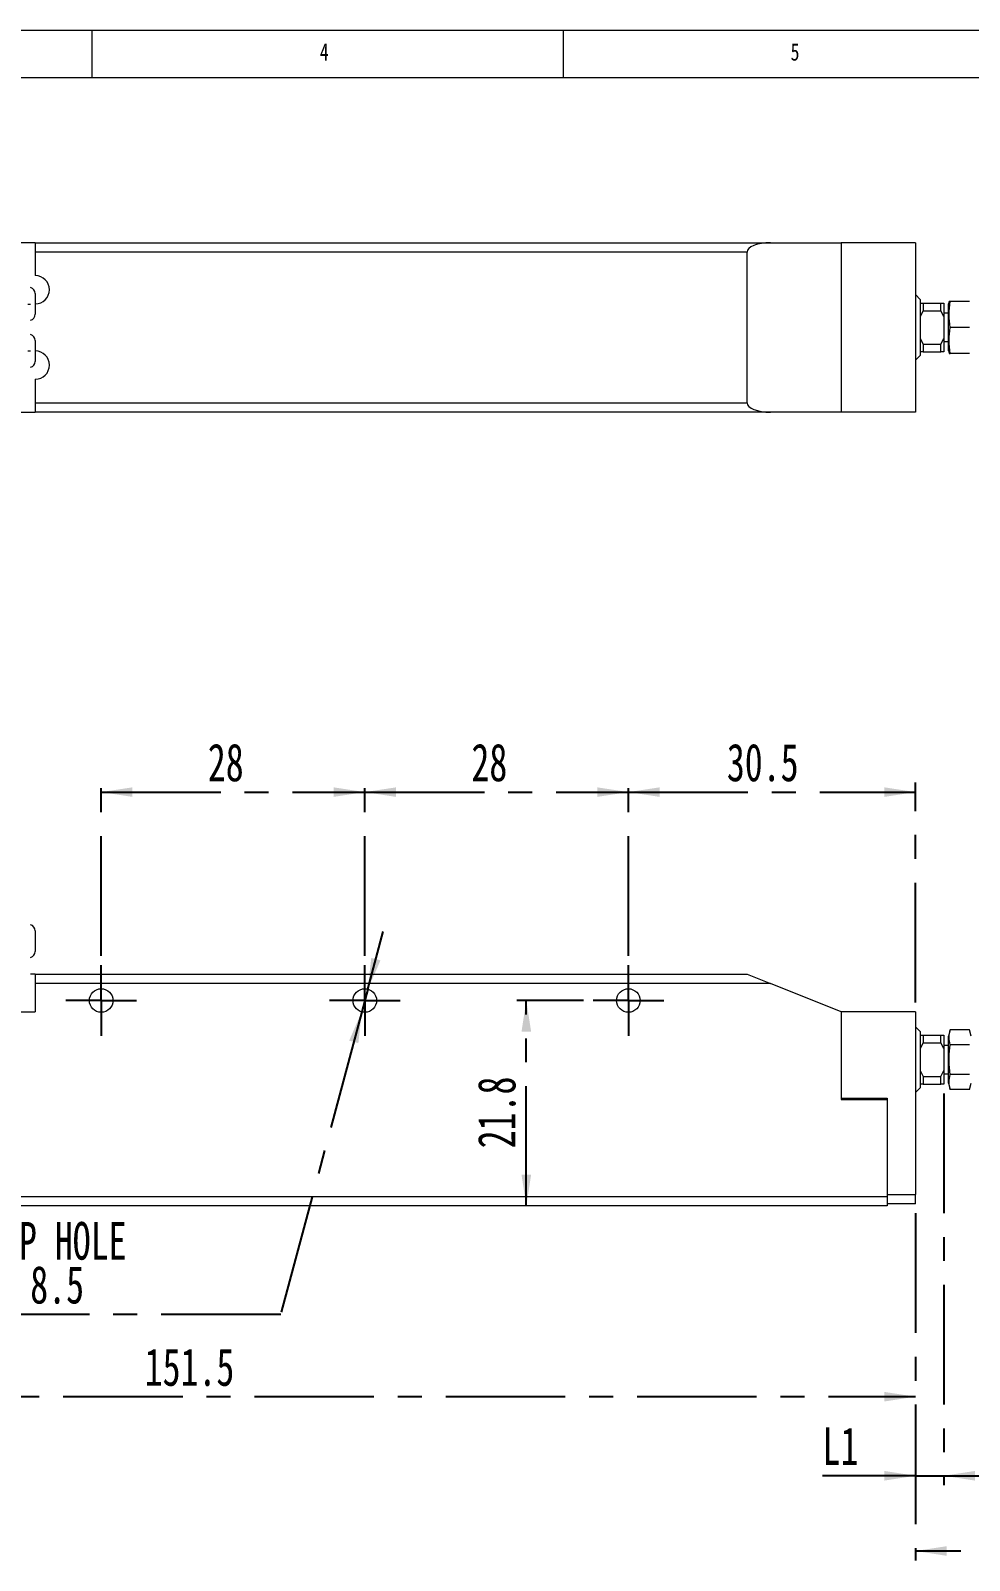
# Paper-space layout '시트2-ENG' of a CAD drawing. Header units: millimetres. Extents: x 5 to 415, y 5 to 292.
# Drawn here: x 153.4 to 253.2, y 129.6 to 292 of the extents above; entities that cross this region are included whole.
import ezdxf

# ---------------------------------------------------------------- set-up
doc = ezdxf.new("R2010")
doc.units = ezdxf.units.MM
doc.linetypes.add('CENTERX2', pattern=[20.32, 12.7, -2.54, 2.54, -2.54])
doc.layers.add('CENTER_LINE', color=7, linetype='CENTERX2')
doc.styles.add('SLDTEXTSTYLE0', font='TXT', dxfattribs={"width": 0.7})
doc.styles.add('SLDTEXTSTYLE3', font='TXT', dxfattribs={"width": 0.75})
doc.dimstyles.new('SLDDIMSTYLE0', dxfattribs={"dimtxt": 4, "dimasz": 3.302, "dimexe": 0, "dimexo": 0.0625, "dimgap": 1, "dimtad": 1, "dimrnd": 1e-09, "dimzin": 12, "dimdsep": 46, "dimtxsty": 'SLDTEXTSTYLE0', "dimsah": 1, "dimcen": 0.09, "dimadec": 0, "dimazin": 3, "dimtfac": 1, "dimtofl": 0, "dimtmove": 0, "dimatfit": 3, "dimfxl": 1, "dimfrac": 2, "dimtolj": 1, "dimtzin": 12, "dimarcsym": 0})
doc.dimstyles.new('SLDDIMSTYLE1', dxfattribs={"dimtxt": 4, "dimasz": 3.302, "dimexe": 0, "dimexo": 0.0625, "dimgap": 1, "dimtad": 1, "dimrnd": 1e-09, "dimzin": 12, "dimdsep": 46, "dimtxsty": 'SLDTEXTSTYLE0', "dimsah": 1, "dimcen": 0.09, "dimadec": 0, "dimazin": 3, "dimtfac": 1, "dimtmove": 0, "dimatfit": 0, "dimfxl": 1, "dimfrac": 2, "dimtolj": 1, "dimtzin": 12, "dimarcsym": 0})
doc.dimstyles.new('SLDDIMSTYLE5', dxfattribs={"dimtxt": 4, "dimasz": 3.302, "dimexe": 0, "dimexo": 0.0625, "dimgap": 1, "dimtad": 0, "dimtih": 1, "dimtoh": 1, "dimrnd": 1e-09, "dimzin": 12, "dimdsep": 46, "dimtxsty": 'SLDTEXTSTYLE0', "dimsah": 1, "dimcen": 0, "dimadec": 0, "dimazin": 3, "dimtfac": 1, "dimtmove": 0, "dimatfit": 3, "dimfxl": 1, "dimfrac": 2, "dimtolj": 1, "dimtzin": 12, "dimarcsym": 0})

# ---------------------------------------------------------------- blocks, each defined once
blk = doc.blocks.new('_D_33')
at = {"layer": 'CENTER_LINE'}
for p, q in [((292.89, 181.73), (292.89, 129.55)), ((247.44, 166.41), (247.44, 129.55)), ((292.89, 130.55), (247.44, 130.55))]:
    blk.add_line(p, q, dxfattribs=at)
for points in [[(247.44, 130.55), (250.75, 130.04), (250.75, 131.06)], [(292.89, 130.55), (289.58, 131.06), (289.58, 130.04)]]:
    blk.add_solid(points, dxfattribs=at)
at = {"layer": 'CENTER_LINE', "insert": (267.56, 135.71), "char_height": 4, "attachment_point": 1, "style": 'SLDTEXTSTYLE0'}
blk.add_mtext('L2', dxfattribs=at)
blk = doc.blocks.new('_D_39')
at = {"layer": 'CENTER_LINE'}
for p, q in [((160.94, 193.76), (160.94, 212.14)), ((188.94, 193.76), (188.94, 212.14)), ((160.94, 211.14), (188.94, 211.14))]:
    blk.add_line(p, q, dxfattribs=at)
for points in [[(160.94, 211.14), (164.25, 210.63), (164.25, 211.64)], [(188.94, 211.14), (185.64, 211.64), (185.64, 210.63)]]:
    blk.add_solid(points, dxfattribs=at)
at = {"layer": 'CENTER_LINE', "insert": (172.27, 216.29), "char_height": 4, "attachment_point": 1, "style": 'SLDTEXTSTYLE0'}
blk.add_mtext('28', dxfattribs=at)
blk = doc.blocks.new('_D_40')
at = {"layer": 'CENTER_LINE'}
for p, q in [((188.94, 193.76), (188.94, 212.14)), ((216.94, 193.76), (216.94, 212.14)), ((188.94, 211.14), (216.94, 211.14))]:
    blk.add_line(p, q, dxfattribs=at)
for points in [[(188.94, 211.14), (192.25, 210.63), (192.25, 211.64)], [(216.94, 211.14), (213.64, 211.64), (213.64, 210.63)]]:
    blk.add_solid(points, dxfattribs=at)
at = {"layer": 'CENTER_LINE', "insert": (200.27, 216.29), "char_height": 4, "attachment_point": 1, "style": 'SLDTEXTSTYLE0'}
blk.add_mtext('28', dxfattribs=at)
blk = doc.blocks.new('_D_41')
at = {"layer": 'CENTER_LINE'}
for p, q in [((216.94, 193.76), (216.94, 212.14)), ((247.44, 188.81), (247.44, 212.14)), ((216.94, 211.14), (247.44, 211.14))]:
    blk.add_line(p, q, dxfattribs=at)
for points in [[(216.94, 211.14), (220.25, 210.63), (220.25, 211.64)], [(247.44, 211.14), (244.14, 211.64), (244.14, 210.63)]]:
    blk.add_solid(points, dxfattribs=at)
at = {"layer": 'CENTER_LINE', "insert": (227.4, 216.29), "char_height": 4, "attachment_point": 1, "style": 'SLDTEXTSTYLE0'}
blk.add_mtext('30.5', dxfattribs=at)
blk = doc.blocks.new('_D_42')
at = {"layer": 'CENTER_LINE'}
for p, q in [((212.19, 189.01), (205.1, 189.01)), ((206.1, 167.21), (206.1, 189.01))]:
    blk.add_line(p, q, dxfattribs=at)
for points in [[(206.1, 189.01), (205.59, 185.7), (206.61, 185.7)], [(206.1, 167.21), (206.61, 170.51), (205.59, 170.51)]]:
    blk.add_solid(points, dxfattribs=at)
at = {"layer": 'CENTER_LINE', "insert": (200.94, 173.31), "char_height": 4, "attachment_point": 1, "rotation": 90, "style": 'SLDTEXTSTYLE0'}
blk.add_mtext('21.8', dxfattribs=at)
blk = doc.blocks.new('_D_46')
at = {"layer": 'CENTER_LINE'}
for p, q in [((95.94, 177.61), (95.94, 145.94)), ((247.44, 166.41), (247.44, 145.94)), ((95.94, 146.94), (247.44, 146.94))]:
    blk.add_line(p, q, dxfattribs=at)
for points in [[(95.94, 146.94), (99.25, 146.43), (99.25, 147.44)], [(247.44, 146.94), (244.14, 147.44), (244.14, 146.43)]]:
    blk.add_solid(points, dxfattribs=at)
at = {"layer": 'CENTER_LINE', "insert": (165.56, 152.09), "char_height": 4, "attachment_point": 1, "style": 'SLDTEXTSTYLE0'}
blk.add_mtext('151.5', dxfattribs=at)
blk = doc.blocks.new('_D_48')
at = {"layer": 'CENTER_LINE'}
for p, q in [((250.44, 179.13), (250.44, 137.54)), ((247.44, 166.41), (247.44, 137.54)), ((247.44, 138.54), (237.57, 138.54)), ((247.44, 138.54), (250.44, 138.54)), ((250.44, 138.54), (256.79, 138.54))]:
    blk.add_line(p, q, dxfattribs=at)
for points in [[(247.44, 138.54), (244.14, 139.05), (244.14, 138.03)], [(250.44, 138.54), (253.75, 138.03), (253.75, 139.05)]]:
    blk.add_solid(points, dxfattribs=at)
at = {"layer": 'CENTER_LINE', "insert": (237.57, 143.7), "char_height": 4, "attachment_point": 1, "style": 'SLDTEXTSTYLE0'}
blk.add_mtext('L1', dxfattribs=at)
blk = doc.blocks.new('_D_49')
at = {"layer": 'CENTER_LINE'}
for p, q in [((189.27, 190.21), (190.91, 196.35)), ((189.27, 190.21), (188.62, 187.8)), ((188.62, 187.8), (180.01, 155.68)), ((180.01, 155.68), (129.35, 155.68))]:
    blk.add_line(p, q, dxfattribs=at)
for points in [[(189.27, 190.21), (190.61, 193.27), (189.63, 193.53)], [(188.62, 187.8), (187.28, 184.74), (188.26, 184.48)]]:
    blk.add_solid(points, dxfattribs=at)
at = {"layer": 'CENTER_LINE', "char_height": 4, "attachment_point": 1, "style": 'SLDTEXTSTYLE0'}
for s, insert in [('3-M3X0.5P TAP HOLE', (129.35, 165.49)), ('DEPTH 8.5', (141.98, 160.83))]:
    blk.add_mtext(s, dxfattribs=dict(at, insert=insert))
blk = doc.blocks.new('SW_CENTERMARKSYMBOL_12')
at = {"layer": 'CENTER_LINE', "color": 0}
for p, q in [((0, 2.5), (0, 3.75)), ((0, 0), (0, 2.5)), ((-2.5, 0), (-3.75, 0)), ((0, 0), (-2.5, 0)), ((0, 0), (0, -2.5)), ((0, 0), (2.5, 0)), ((2.5, 0), (3.75, 0)), ((0, -2.5), (0, -3.75))]:
    blk.add_line(p, q, dxfattribs=at)
blk = doc.blocks.new('SW_CENTERMARKSYMBOL_13')
at = {"layer": 'CENTER_LINE', "color": 0}
for p, q in [((0, 2.5), (0, 3.75)), ((0, 0), (0, 2.5)), ((-2.5, 0), (-3.75, 0)), ((0, 0), (-2.5, 0)), ((0, 0), (0, -2.5)), ((0, 0), (2.5, 0)), ((2.5, 0), (3.75, 0)), ((0, -2.5), (0, -3.75))]:
    blk.add_line(p, q, dxfattribs=at)
blk = doc.blocks.new('SW_CENTERMARKSYMBOL_14')
at = {"layer": 'CENTER_LINE', "color": 0}
for p, q in [((0, 2.5), (0, 3.75)), ((0, 0), (0, 2.5)), ((-2.5, 0), (-3.75, 0)), ((0, 0), (-2.5, 0)), ((0, 0), (0, -2.5)), ((0, 0), (2.5, 0)), ((2.5, 0), (3.75, 0)), ((0, -2.5), (0, -3.75))]:
    blk.add_line(p, q, dxfattribs=at)

psp = doc.layouts.new('시트2-ENG')

# ---------------------------------------------------------------- linework, layer by layer
at = {"color": 7, "linetype": 'Continuous', "lineweight": 18}
for p, q in [((415, 292), (5, 292)), ((160, 287), (160, 292)), ((210, 292), (210, 287)), ((410.25, 287), (10, 287)), ((153.944, 269.479), (110.744, 269.479)), ((153.944, 269.479), (232.044, 269.479)), ((153.944, 269.479), (153.944, 268.479)), ((229.544, 268.479), (153.944, 268.479)), ((153.944, 268.479), (153.944, 265.979)), ((229.544, 252.479), (229.544, 268.479)), ((232.044, 269.479), (239.544, 269.479)), ((239.544, 269.479), (239.544, 251.479)), ((247.444, 269.479), (239.544, 269.479)), ((247.444, 269.479), (247.444, 251.479)), ((153.944, 264.079), (153.944, 261.879)), ((247.944, 263.459), (247.444, 263.959)), ((247.944, 263.459), (247.944, 257.499)), ((251.011, 263.229), (250.944, 262.979)), ((253.163, 263.229), (251.125, 263.229)), ((247.944, 263.073), (248.245, 263.073)), ((248.245, 262.251), (247.944, 261.638)), ((248.245, 263.073), (248.245, 262.251)), ((248.245, 263.073), (250.144, 263.073)), ((248.245, 262.251), (250.144, 262.251)), ((250.144, 262.251), (250.144, 263.073)), ((250.144, 263.073), (250.444, 263.073)), ((250.444, 261.64), (250.144, 262.251)), ((250.444, 263.073), (250.444, 261.64)), ((250.944, 261.979), (250.444, 261.979)), ((250.444, 261.64), (250.444, 259.305)), ((250.944, 257.979), (250.944, 262.979)), ((253.163, 260.479), (251.125, 260.479)), ((153.944, 259.079), (153.944, 256.879)), ((247.944, 259.305), (248.244, 258.694)), ((248.244, 258.694), (250.144, 258.694)), ((248.244, 258.694), (248.244, 257.873)), ((250.144, 258.694), (250.444, 259.305)), ((250.144, 257.873), (250.144, 258.694)), ((250.444, 259.305), (250.444, 257.873)), ((250.444, 258.979), (250.944, 258.979)), ((247.444, 256.999), (247.944, 257.499)), ((248.244, 257.873), (247.944, 257.873)), ((248.244, 257.873), (250.144, 257.873)), ((250.444, 257.873), (250.144, 257.873)), ((250.944, 257.979), (251.011, 257.729)), ((253.163, 257.729), (251.125, 257.729)), ((153.944, 254.979), (153.944, 252.479)), ((153.944, 252.479), (229.544, 252.479)), ((153.944, 252.479), (153.944, 251.479)), ((110.744, 251.479), (153.944, 251.479)), ((232.044, 251.479), (153.944, 251.479)), ((239.544, 251.479), (232.044, 251.479)), ((247.444, 251.479), (239.544, 251.479)), ((153.944, 196.409), (153.944, 195.309)), ((153.944, 195.309), (153.944, 194.209)), ((153.944, 191.806), (153.444, 191.806)), ((153.944, 191.806), (153.944, 190.806)), ((153.944, 191.806), (229.544, 191.806)), ((229.544, 191.806), (232.044, 190.806)), ((153.944, 190.806), (153.944, 187.806)), ((232.044, 190.806), (153.944, 190.806)), ((239.544, 187.806), (232.044, 190.806)), ((110.744, 187.806), (153.944, 187.806)), ((239.544, 187.809), (239.544, 178.639)), ((247.444, 187.809), (239.544, 187.809)), ((239.544, 187.806), (239.544, 178.506)), ((247.444, 187.809), (247.444, 168.409)), ((247.944, 185.706), (247.444, 186.206)), ((247.944, 185.706), (247.944, 179.746)), ((247.944, 185.326), (248.244, 185.326)), ((248.244, 185.326), (248.244, 184.505)), ((248.244, 185.326), (250.144, 185.326)), ((250.144, 184.505), (250.144, 185.326)), ((250.144, 185.326), (250.444, 185.326)), ((250.444, 185.326), (250.444, 183.893)), ((251.125, 185.902), (250.944, 185.226)), ((250.944, 182.726), (250.944, 185.226)), ((253.163, 185.902), (251.125, 185.902)), ((253.344, 185.226), (253.163, 185.902)), ((248.244, 184.505), (247.944, 183.894)), ((248.244, 184.505), (250.144, 184.505)), ((250.444, 183.893), (250.144, 184.505)), ((250.944, 184.226), (250.444, 184.226)), ((250.444, 183.893), (250.444, 181.559)), ((253.163, 184.314), (251.125, 184.314)), ((250.944, 180.226), (250.944, 182.726)), ((247.944, 181.559), (248.244, 180.948)), ((248.244, 180.948), (250.144, 180.948)), ((248.244, 180.948), (248.244, 180.126)), ((250.144, 180.948), (250.444, 181.559)), ((250.144, 180.126), (250.144, 180.948)), ((250.444, 181.559), (250.444, 180.126)), ((250.444, 181.226), (250.944, 181.226)), ((253.163, 181.139), (251.125, 181.139)), ((247.444, 179.246), (247.944, 179.746)), ((248.244, 180.126), (247.944, 180.126)), ((248.244, 180.126), (250.144, 180.126)), ((250.444, 180.126), (250.144, 180.126)), ((250.944, 180.226), (251.125, 179.551)), ((253.163, 179.551), (251.125, 179.551)), ((253.163, 179.551), (253.344, 180.226)), ((239.544, 178.639), (244.444, 178.639)), ((239.544, 178.506), (244.444, 178.506)), ((244.444, 178.639), (244.444, 168.409)), ((244.444, 178.506), (244.444, 168.206)), ((110.744, 168.206), (244.444, 168.206)), ((244.444, 168.409), (247.444, 168.409)), ((244.444, 168.206), (244.444, 167.206)), ((247.444, 167.409), (244.444, 167.409)), ((247.444, 167.409), (247.444, 168.409)), ((244.444, 167.206), (110.744, 167.206))]:
    psp.add_line(p, q, dxfattribs=at)
for centre in [(160.944, 189.006), (188.944, 189.006), (216.944, 189.006)]:
    psp.add_circle(centre, 1.25, dxfattribs=at)
for centre, radius, start, end in [((153.944, 264.479), 1.5, 270, 90), ((153.294, 264.079), 0.65, 0, 76.65764), ((153.294, 261.879), 0.65, 283.34236, 0), ((153.294, 259.079), 0.65, 0, 76.65764), ((153.294, 256.879), 0.65, 283.34236, 0), ((153.944, 256.479), 1.5, 270, 90), ((153.294, 196.409), 0.65, 0, 76.65764), ((153.294, 194.209), 0.65, 283.34236, 0)]:
    psp.add_arc(centre, radius, start, end, dxfattribs=at)
for centre, start_param, end_param in [((232.044, 268.479), 1.5707963, 3.1415927), ((232.044, 252.479), 3.1415927, 4.712389)]:
    psp.add_ellipse(centre, major_axis=(2.5, 0), ratio=0.4, start_param=start_param, end_param=end_param, dxfattribs=at)
for points, knots in [([(251.125, 263.229), (251.063, 263.229), (250.991, 263.229), (251.019, 263.229), (251.023, 263.229)], [0, 0, 0, 0, 0.8669334, 1, 1, 1, 1]), ([(251.125, 260.479), (251.069, 260.932), (250.954, 261.849), (251.068, 262.766), (251.125, 263.229)], [0, 0, 0, 0, 0.4952157, 1, 1, 1, 1]), ([(153.152, 262.959), (153.246, 262.959), (153.414, 262.957), (153.435, 262.957), (153.444, 262.957)], [0, 0, 0, 0, 0.557568, 1, 1, 1, 1]), ([(251.125, 257.729), (251.069, 258.182), (250.954, 259.099), (251.068, 260.016), (251.125, 260.479)], [0, 0, 0, 0, 0.4952157, 1, 1, 1, 1]), ([(153.152, 257.998), (153.246, 257.999), (153.414, 258), (153.435, 258), (153.444, 258)], [0, 0, 0, 0, 0.55756799, 1, 1, 1, 1]), ([(251.022, 257.729), (251.019, 257.729), (250.99, 257.729), (251.062, 257.729), (251.125, 257.729)], [0, 0, 0, 0, 0.119834, 1, 1, 1, 1]), ([(251.125, 184.314), (251.069, 184.576), (250.954, 185.105), (251.068, 185.634), (251.125, 185.902)], [0, 0, 0, 0, 0.4952157, 1, 1, 1, 1]), ([(251.125, 181.139), (251.109, 181.272), (251.034, 181.862), (250.976, 182.927), (251.075, 183.849), (251.125, 184.314)], [0, 0, 0, 0, 0.1269715, 0.560077, 1, 1, 1, 1]), ([(251.125, 179.551), (251.069, 179.813), (250.954, 180.342), (251.068, 180.871), (251.125, 181.139)], [0, 0, 0, 0, 0.4952157, 1, 1, 1, 1])]:
    psp.add_open_spline(points, degree=3, knots=knots, dxfattribs=at)

# ---------------------------------------------------------------- block references
at = {"layer": 'CENTER_LINE'}
for name, p in [('SW_CENTERMARKSYMBOL_12', (160.944, 189.006)), ('SW_CENTERMARKSYMBOL_13', (188.944, 189.006)), ('SW_CENTERMARKSYMBOL_14', (216.944, 189.006))]:
    psp.add_blockref(name, p, dxfattribs=at)

# ---------------------------------------------------------------- texts
at = {"color": 7, "linetype": 'Continuous', "lineweight": 0, "char_height": 1.852, "attachment_point": 1, "style": 'SLDTEXTSTYLE3'}
for s, insert in [('4', (184.167, 290.668)), ('5', (234.167, 290.668))]:
    psp.add_mtext(s, dxfattribs=dict(at, insert=insert))

# ---------------------------------------------------------------- dimensions: what is measured, and where the dimension line sits
at = {"layer": 'CENTER_LINE'}
for base, p1, p2, dimstyle, picture, middle in [((188.944, 211.136), (160.944, 192.756), (188.944, 192.756), 'SLDDIMSTYLE0', '_D_39', (174.944, 211.136)), ((216.944, 211.136), (188.944, 192.756), (216.944, 192.756), 'SLDDIMSTYLE0', '_D_40', (202.944, 211.136)), ((247.444, 211.136), (216.944, 192.756), (247.444, 187.809), 'SLDDIMSTYLE0', '_D_41', (232.194, 211.136)), ((247.444, 130.553), (292.885, 182.726), (247.444, 167.409), 'SLDDIMSTYLE0', '_D_33', (270.165, 130.553)), ((250.444, 138.541), (247.444, 167.409), (250.444, 180.126), 'SLDDIMSTYLE1', '_D_48', (240.176, 138.541)), ((247.444, 146.936), (95.944, 178.609), (247.444, 167.409), 'SLDDIMSTYLE0', '_D_46', (171.694, 146.936))]:
    dim = psp.add_linear_dim(base=base, p1=p1, p2=p2, dimstyle=dimstyle, dxfattribs=at)
    dim.commit()
    dim.dimension.update_dxf_attribs({"geometry": picture, "text_midpoint": middle, "dimtype": 160})
dim = psp.add_diameter_dim_2p(p1=(188.621, 187.799), p2=(189.268, 190.214), text='3-M3X0.5P TAP HOLE\\PDEPTH 8.5', dimstyle='SLDDIMSTYLE5', override={"dimpost": '<>'}, dxfattribs=at)
dim.commit()
dim.dimension.update_dxf_attribs({"geometry": '_D_49', "text_midpoint": (153.89, 160.338), "dimtype": 163})
dim = psp.add_linear_dim(base=(206.098, 189.006), p1=(244.444, 167.206), p2=(213.194, 189.006), angle=90, dimstyle='SLDDIMSTYLE0', dxfattribs=at)
dim.commit()
dim.dimension.update_dxf_attribs({"geometry": '_D_42', "text_midpoint": (206.098, 178.106), "dimtype": 160})

doc.saveas('drawing.dxf')
